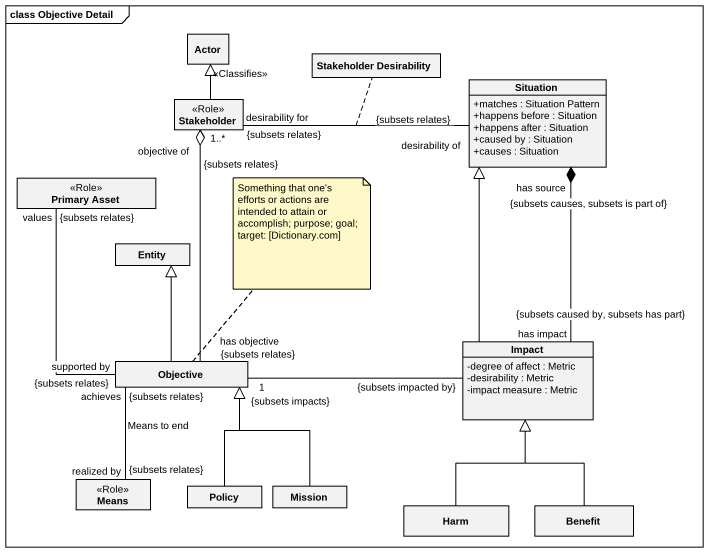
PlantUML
@startuml
mainframe class Objective Detail
hide circle
hide empty members
skinparam classAttributeIconSize 0
class "Actor" as Actor_
class "Stakeholder Desirability" as Stakeholder_Desirability
class Stakeholder <<Role>>
class Situation {
  +matches : Situation Pattern
  +happens before : Situation
  +happens after : Situation
  +caused by : Situation
  +causes : Situation
}
class "Primary Asset" as Primary_Asset <<Role>>
class "Entity" as Entity_
class Objective
class Impact {
  -degree of affect : Metric
  -desirability : Metric
  -impact measure : Metric
}
class Means <<Role>>
class Policy
class Mission
class Harm
class Benefit
Stakeholder -up-|> Actor_ : <<Classifies>>
Stakeholder "desirability for\n{subsets relates}" -right- "desirability of\n{subsets relates}" Situation
(Stakeholder, Situation) .. Stakeholder_Desirability
Stakeholder "objective of\n1..*\n{subsets relates}" o-- "has objective\n{subsets relates}" Objective
Situation "has source\n{subsets causes, subsets is part of}" *-- "has impact\n{subsets caused by, subsets has part}" Impact
Objective "supported by\n{subsets relates}" -up- "values\n{subsets relates}" Primary_Asset
Objective -up-|> Entity_
Impact -up-|> Situation
Impact "{subsets impacted by}" -left- "1\n{subsets impacts}" Objective
Means "realized by\n{subsets relates}" -up- "achieves\n{subsets relates}" Objective : Means to end
Policy -up-|> Objective
Mission -up-|> Objective
Harm -up-|> Impact
Benefit -up-|> Impact
note top of Objective : Something that one's efforts or actions are intended to attain or accomplish; purpose; goal; target: [Dictionary.com]
@enduml
